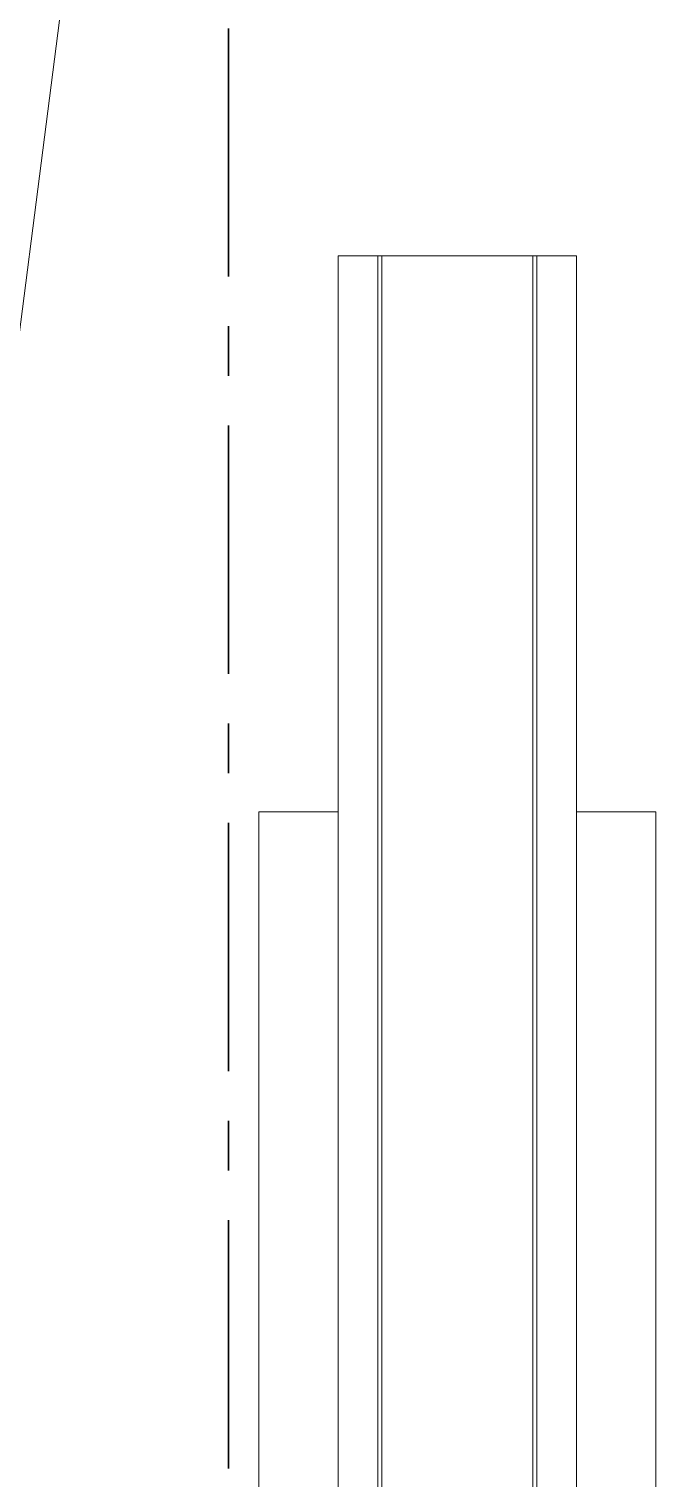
# Model space of a CAD drawing. Extents: x -2598 to 23780, y 0 to 8114.
# Drawn here: x 4635.1 to 4714, y 1150.4 to 1332.8 of the extents above; entities that cross this region are included whole.
import ezdxf

# ---------------------------------------------------------------- set-up
doc = ezdxf.new("R2010")
doc.units = 0
doc.header["$LTSCALE"] = 25
doc.header["$MEASUREMENT"] = 0
doc.linetypes.add('CENTER', pattern=[2, 1.25, -0.25, 0.25, -0.25])
doc.layers.get('0').update_dxf_attribs({"color": 9, "lineweight": 9})
for name, color, linetype, lineweight in [('04', 9, 'Continuous', 9), ('05', 9, 'Continuous', 9), ('06D', 9, 'Continuous', 9), ('E-KABLO', 7, 'Continuous', 30)]:
    doc.layers.add(name, color=color, linetype=linetype, lineweight=lineweight)

# ---------------------------------------------------------------- blocks, each defined once
blk = doc.blocks.new('p-audi-presentation')
for p, q in [((-70, 35), (142.5, 35)), ((-70, 34.5), (142.5, 34.5)), ((142.5, 15.5), (-70, 15.5)), ((142.5, 15), (-70, 15))]:
    blk.add_line(p, q)
for points in [[(0, 10), (0, 0), (260, 0), (260, 50), (0, 50), (0, 40)], [(-70, 40), (142.5, 40), (142.5, 10), (-70, 10), (-70, 40)]]:
    blk.add_lwpolyline(points)
blk = doc.blocks.new('p-audi_arac')
at = {"layer": '06D', "lineweight": 0, "flags": 128}
blk.add_lwpolyline([(695.6, 0.8), (-4.4, 0.8), (-4.4, 400.8), (695.6, 400.8)], close=True, dxfattribs=at)

msp = doc.modelspace()

# ---------------------------------------------------------------- linework, layer by layer
at = {"layer": 'E-KABLO', "color": 6, "linetype": 'CENTER'}
msp.add_line((4660.17, 1101.65), (4660.17, 2333.94), dxfattribs=at)

# ---------------------------------------------------------------- block references
at = {"layer": '04', "rotation": 172.6899395192608}
msp.add_blockref('p-audi_arac', (4662.64, 1553.66), dxfattribs=at)
at = {"layer": '05', "rotation": 270}
msp.add_blockref('p-audi-presentation', (4664, 1234.28), dxfattribs=at)

doc.saveas('drawing.dxf')
